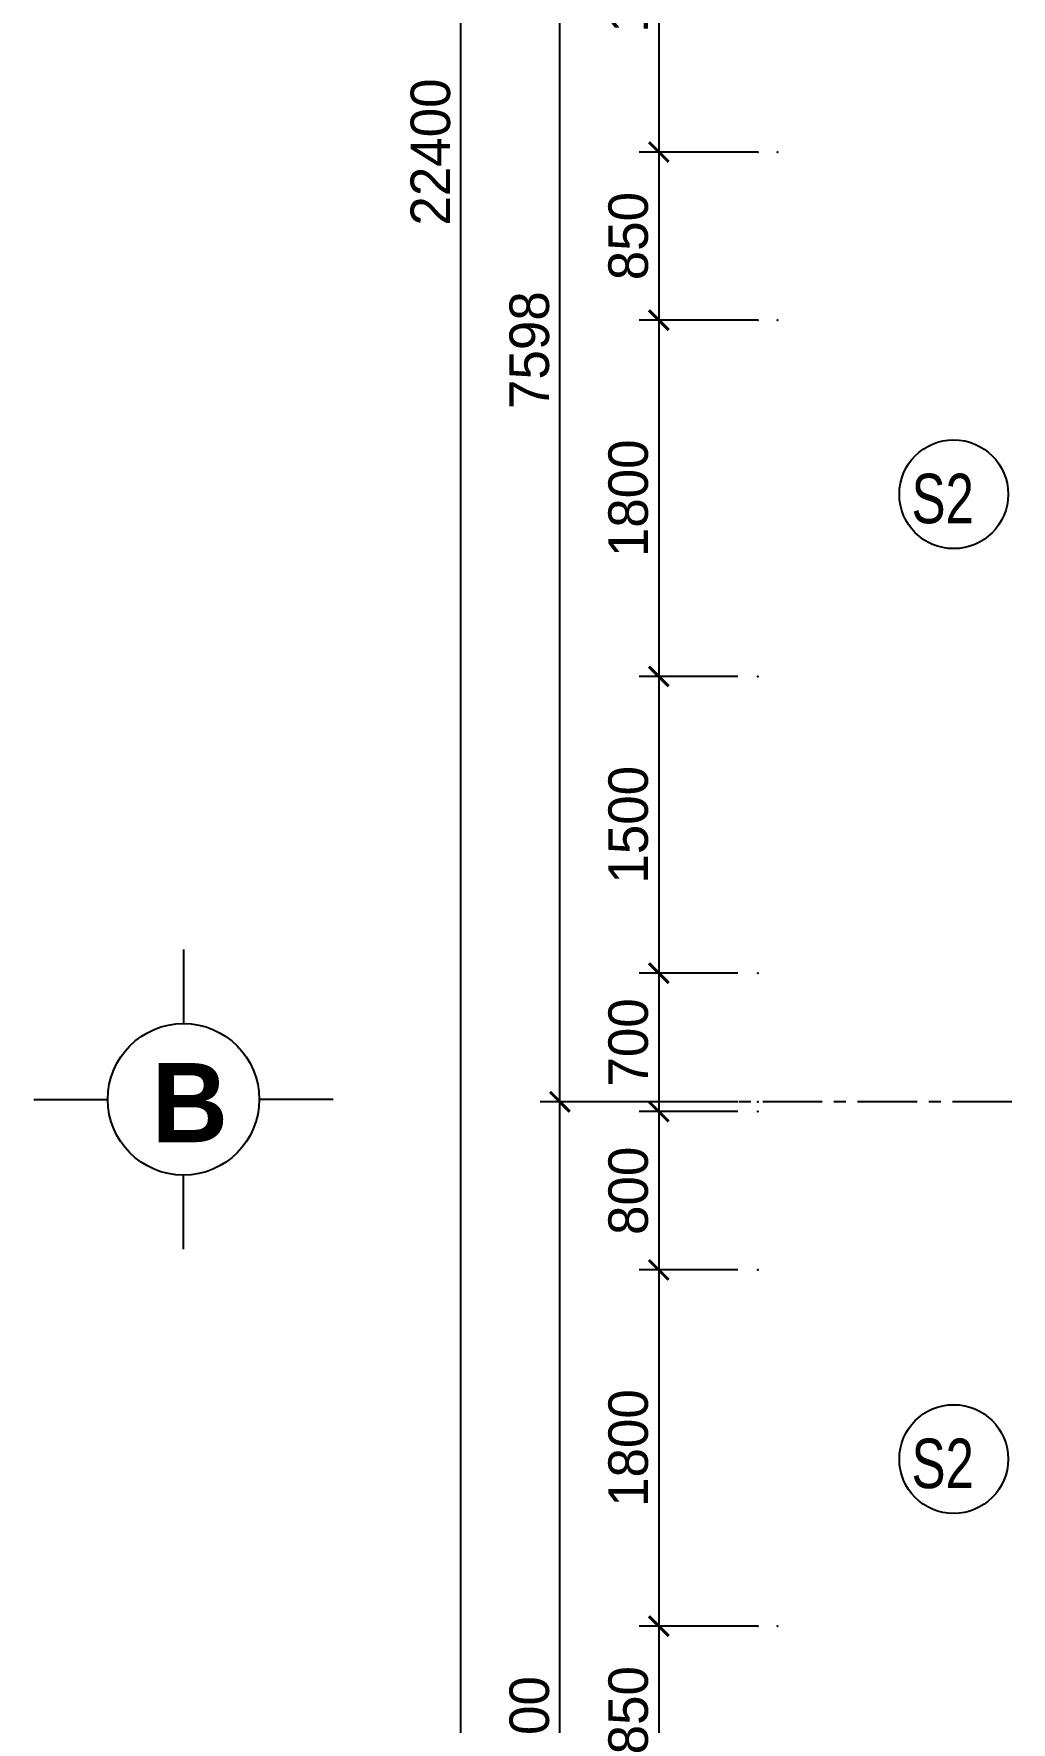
# Model space of a CAD drawing. Header units: inches. Extents: x -844707 to -690155, y -211546 to -175871.
# Drawn here: x -808977 to -804035, y -201128 to -192594 of the extents above; entities that cross this region are included whole.
import ezdxf

# ---------------------------------------------------------------- set-up
doc = ezdxf.new("R2010")
doc.units = ezdxf.units.IN
doc.header["$LTSCALE"] = 48
doc.header["$MEASUREMENT"] = 0
doc.linetypes.add('CENTER', pattern=[2, 1.25, -0.25, 0.25, -0.25])
for name, color, linetype in [('DWGSHARE.com-CUA-DWGSHARE.com', 231, 'Continuous'), ('DWGSHARE.com-DIM-DWGSHARE.com', 251, 'Continuous'), ('DWGSHARE.com-text-DWGSHARE.com', 3, 'Continuous'), ('DWGSHARE.com-truc-DWGSHARE.com', 250, 'CENTER')]:
    doc.layers.add(name, color=color, linetype=linetype)
doc.layers.add('DWGSHARE.com-DefPoints-DWGSHARE.com', color=7, linetype='Continuous', plot=False)
doc.styles.add('AVO-B', font='')
doc.styles.add('KTEN', font='', dxfattribs={"width": 0.9})
doc.styles.add('VNI-AVO', font='')
doc.styles.get('AVO-B').set_extended_font_data('VNI-Avo', bold=True)
doc.styles.get('KTEN').set_extended_font_data('VNI-Helve-Condense')
doc.styles.get('VNI-AVO').set_extended_font_data('VNI-Avo')
doc.dimstyles.new('tl1-100', dxfattribs={"dimtxt": 200, "dimasz": 100, "dimexe": 100, "dimexo": 100, "dimgap": 50, "dimtad": 1, "dimdec": 0, "dimzin": 0, "dimdsep": 46, "dimtxsty": 'VNI-AVO', "dimblk": 'ARCHTICK', "dimcen": 1, "dimdle": 100, "dimclrd": 256, "dimclre": 256, "dimclrt": 2, "dimadec": 0, "dimazin": 0, "dimtfac": 1, "dimtdec": 0, "dimtix": 1, "dimtofl": 0, "dimtmove": 2, "dimatfit": 3, "dimldrblk": 'ARCHTICK', "dimfxl": 1, "dimtolj": 2, "dimtzin": 0, "dimarcsym": 0})

# ---------------------------------------------------------------- blocks, each defined once
blk = doc.blocks.new('_ArchTick')
at = {"color": 0, "linetype": 'ByBlock', "const_width": 0.15}
blk.add_lwpolyline([(-0.5, -0.5), (0.5, 0.5)], dxfattribs=at)
blk = doc.blocks.new('*D44')
at = {"layer": 'DWGSHARE.com-DefPoints-DWGSHARE.com', "color": 0, "transparency": 16777216}
for p in [(-806317.2, -197992.1), (-805317.2, -197992.1), (-805317.2, -204392.1)]:
    blk.add_point(p, dxfattribs=at)
at = {"layer": 'DWGSHARE.com-DIM-DWGSHARE.com', "lineweight": -2, "transparency": 16777216}
for p, q in [((-806317.2, -204492.1), (-806317.2, -197892.1)), ((-805417.2, -197992.1), (-806417.2, -197992.1)), ((-805417.2, -204392.1), (-806417.2, -204392.1))]:
    blk.add_line(p, q, dxfattribs=at)
at = {"layer": 'DWGSHARE.com-DIM-DWGSHARE.com', "lineweight": -2, "transparency": 16777216, "xscale": 100, "yscale": 100, "zscale": 100}
for p, rotation in [((-806317.2, -197992.1), 90), ((-806317.2, -204392.1), 270)]:
    blk.add_blockref('_ArchTick', p, dxfattribs=dict(at, rotation=rotation))
at = {"layer": 'DWGSHARE.com-DIM-DWGSHARE.com', "color": 2, "transparency": 16777216, "insert": (-806470.7, -201192.1), "char_height": 200, "attachment_point": 5, "rotation": 90, "style": 'VNI-AVO'}
blk.add_mtext('\\A2;6400', dxfattribs=at)
blk = doc.blocks.new('*D45')
at = {"layer": 'DWGSHARE.com-DefPoints-DWGSHARE.com', "color": 0, "transparency": 16777216}
for p in [(-806317.2, -190394.1), (-805317.2, -190394.1), (-805317.2, -197992.1)]:
    blk.add_point(p, dxfattribs=at)
at = {"layer": 'DWGSHARE.com-DIM-DWGSHARE.com', "lineweight": -2, "transparency": 16777216}
for p, q in [((-806317.2, -198092.1), (-806317.2, -190294.1)), ((-805417.2, -190394.1), (-806417.2, -190394.1)), ((-805417.2, -197992.1), (-806417.2, -197992.1))]:
    blk.add_line(p, q, dxfattribs=at)
at = {"layer": 'DWGSHARE.com-DIM-DWGSHARE.com', "lineweight": -2, "transparency": 16777216, "xscale": 100, "yscale": 100, "zscale": 100}
for p, rotation in [((-806317.2, -190394.1), 90), ((-806317.2, -197992.1), 270)]:
    blk.add_blockref('_ArchTick', p, dxfattribs=dict(at, rotation=rotation))
at = {"layer": 'DWGSHARE.com-DIM-DWGSHARE.com', "color": 2, "transparency": 16777216, "insert": (-806470.7, -194193.1), "char_height": 200, "attachment_point": 5, "rotation": 90, "style": 'VNI-AVO'}
blk.add_mtext('\\A2;7598', dxfattribs=at)
blk = doc.blocks.new('*D47')
at = {"layer": 'DWGSHARE.com-DefPoints-DWGSHARE.com', "color": 0, "transparency": 16777216}
for p in [(-806817.2, -181991.9), (-805217.2, -181991.9), (-805217.2, -204392.1)]:
    blk.add_point(p, dxfattribs=at)
at = {"layer": 'DWGSHARE.com-DIM-DWGSHARE.com', "lineweight": -2, "transparency": 16777216}
for p, q in [((-806817.2, -204492.1), (-806817.2, -181891.9)), ((-805317.2, -181991.9), (-806917.2, -181991.9)), ((-805317.2, -204392.1), (-806917.2, -204392.1))]:
    blk.add_line(p, q, dxfattribs=at)
at = {"layer": 'DWGSHARE.com-DIM-DWGSHARE.com', "lineweight": -2, "transparency": 16777216, "xscale": 100, "yscale": 100, "zscale": 100}
for p, rotation in [((-806817.2, -181991.9), 90), ((-806817.2, -204392.1), 270)]:
    blk.add_blockref('_ArchTick', p, dxfattribs=dict(at, rotation=rotation))
at = {"layer": 'DWGSHARE.com-DIM-DWGSHARE.com', "color": 2, "transparency": 16777216, "insert": (-806970.7, -193192), "char_height": 200, "attachment_point": 5, "rotation": 90, "style": 'VNI-AVO'}
blk.add_mtext('\\A2;22400', dxfattribs=at)
blk = doc.blocks.new('*D80')
at = {"layer": 'DWGSHARE.com-DefPoints-DWGSHARE.com', "color": 0, "transparency": 16777216}
for p in [(-805317.2, -197342), (-805817.2, -198042), (-805317.2, -198042)]:
    blk.add_point(p, dxfattribs=at)
at = {"layer": 'DWGSHARE.com-DIM-DWGSHARE.com', "lineweight": -2, "transparency": 16777216}
for p, q in [((-805817.2, -197242), (-805817.2, -198142)), ((-805417.2, -197342), (-805917.2, -197342)), ((-805417.2, -198042), (-805917.2, -198042))]:
    blk.add_line(p, q, dxfattribs=at)
at = {"layer": 'DWGSHARE.com-DIM-DWGSHARE.com', "lineweight": -2, "transparency": 16777216, "xscale": 100, "yscale": 100, "zscale": 100}
for p, rotation in [((-805817.2, -197342), 90), ((-805817.2, -198042), 270)]:
    blk.add_blockref('_ArchTick', p, dxfattribs=dict(at, rotation=rotation))
at = {"layer": 'DWGSHARE.com-DIM-DWGSHARE.com', "color": 2, "transparency": 16777216, "insert": (-805970.7, -197692), "char_height": 200, "attachment_point": 5, "rotation": 90, "style": 'VNI-AVO'}
blk.add_mtext('\\A2;700', dxfattribs=at)
blk = doc.blocks.new('*D84')
at = {"layer": 'DWGSHARE.com-DefPoints-DWGSHARE.com', "color": 0, "transparency": 16777216}
for p in [(-805317.2, -198042), (-805817.2, -198842.1), (-805317.2, -198842.1)]:
    blk.add_point(p, dxfattribs=at)
at = {"layer": 'DWGSHARE.com-DIM-DWGSHARE.com', "lineweight": -2, "transparency": 16777216}
for p, q in [((-805817.2, -197942), (-805817.2, -198942.1)), ((-805417.2, -198042), (-805917.2, -198042)), ((-805417.2, -198842.1), (-805917.2, -198842.1))]:
    blk.add_line(p, q, dxfattribs=at)
at = {"layer": 'DWGSHARE.com-DIM-DWGSHARE.com', "lineweight": -2, "transparency": 16777216, "xscale": 100, "yscale": 100, "zscale": 100}
for p, rotation in [((-805817.2, -198042), 90), ((-805817.2, -198842.1), 270)]:
    blk.add_blockref('_ArchTick', p, dxfattribs=dict(at, rotation=rotation))
at = {"layer": 'DWGSHARE.com-DIM-DWGSHARE.com', "color": 2, "transparency": 16777216, "insert": (-805970.7, -198442.1), "char_height": 200, "attachment_point": 5, "rotation": 90, "style": 'VNI-AVO'}
blk.add_mtext('\\A2;800', dxfattribs=at)
blk = doc.blocks.new('*D85')
at = {"layer": 'DWGSHARE.com-DefPoints-DWGSHARE.com', "color": 0, "transparency": 16777216}
for p in [(-805217.2, -200642.1), (-805817.2, -201492.1), (-805217.2, -201492.1)]:
    blk.add_point(p, dxfattribs=at)
at = {"layer": 'DWGSHARE.com-DIM-DWGSHARE.com', "lineweight": -2, "transparency": 16777216}
for p, q in [((-805817.2, -200542.1), (-805817.2, -201592.1)), ((-805317.2, -200642.1), (-805917.2, -200642.1)), ((-805317.2, -201492.1), (-805917.2, -201492.1))]:
    blk.add_line(p, q, dxfattribs=at)
at = {"layer": 'DWGSHARE.com-DIM-DWGSHARE.com', "lineweight": -2, "transparency": 16777216, "xscale": 100, "yscale": 100, "zscale": 100}
for p, rotation in [((-805817.2, -200642.1), 90), ((-805817.2, -201492.1), 270)]:
    blk.add_blockref('_ArchTick', p, dxfattribs=dict(at, rotation=rotation))
at = {"layer": 'DWGSHARE.com-DIM-DWGSHARE.com', "color": 2, "transparency": 16777216, "insert": (-805970.7, -201067.1), "char_height": 200, "attachment_point": 5, "rotation": 90, "style": 'VNI-AVO'}
blk.add_mtext('\\A2;850', dxfattribs=at)
blk = doc.blocks.new('*D90')
at = {"layer": 'DWGSHARE.com-DefPoints-DWGSHARE.com', "color": 0, "transparency": 16777216}
for p in [(-805317.2, -198842.1), (-805817.2, -200642.1), (-805317.2, -200642.1)]:
    blk.add_point(p, dxfattribs=at)
at = {"layer": 'DWGSHARE.com-DIM-DWGSHARE.com', "lineweight": -2, "transparency": 16777216}
for p, q in [((-805817.2, -198742.1), (-805817.2, -200742.1)), ((-805417.2, -198842.1), (-805917.2, -198842.1)), ((-805417.2, -200642.1), (-805917.2, -200642.1))]:
    blk.add_line(p, q, dxfattribs=at)
at = {"layer": 'DWGSHARE.com-DIM-DWGSHARE.com', "lineweight": -2, "transparency": 16777216, "xscale": 100, "yscale": 100, "zscale": 100}
for p, rotation in [((-805817.2, -198842.1), 90), ((-805817.2, -200642.1), 270)]:
    blk.add_blockref('_ArchTick', p, dxfattribs=dict(at, rotation=rotation))
at = {"layer": 'DWGSHARE.com-DIM-DWGSHARE.com', "color": 2, "transparency": 16777216, "insert": (-805970.7, -199742.1), "char_height": 200, "attachment_point": 5, "rotation": 90, "style": 'VNI-AVO'}
blk.add_mtext('\\A2;1800', dxfattribs=at)
blk = doc.blocks.new('*D213')
at = {"layer": 'DWGSHARE.com-DefPoints-DWGSHARE.com', "color": 0, "transparency": 16777216}
for p in [(-805217.2, -193192), (-805817.2, -194042), (-805217.2, -194042)]:
    blk.add_point(p, dxfattribs=at)
at = {"layer": 'DWGSHARE.com-DIM-DWGSHARE.com', "lineweight": -2, "transparency": 16777216}
for p, q in [((-805817.2, -193092), (-805817.2, -194142)), ((-805317.2, -193192), (-805917.2, -193192)), ((-805317.2, -194042), (-805917.2, -194042))]:
    blk.add_line(p, q, dxfattribs=at)
at = {"layer": 'DWGSHARE.com-DIM-DWGSHARE.com', "lineweight": -2, "transparency": 16777216, "xscale": 100, "yscale": 100, "zscale": 100}
for p, rotation in [((-805817.2, -193192), 90), ((-805817.2, -194042), 270)]:
    blk.add_blockref('_ArchTick', p, dxfattribs=dict(at, rotation=rotation))
at = {"layer": 'DWGSHARE.com-DIM-DWGSHARE.com', "color": 2, "transparency": 16777216, "insert": (-805970.7, -193617), "char_height": 200, "attachment_point": 5, "rotation": 90, "style": 'VNI-AVO'}
blk.add_mtext('\\A2;850', dxfattribs=at)
blk = doc.blocks.new('*D214')
at = {"layer": 'DWGSHARE.com-DefPoints-DWGSHARE.com', "color": 0, "transparency": 16777216}
for p in [(-805317.2, -191392), (-805817.2, -193192), (-805317.2, -193192)]:
    blk.add_point(p, dxfattribs=at)
at = {"layer": 'DWGSHARE.com-DIM-DWGSHARE.com', "lineweight": -2, "transparency": 16777216}
for p, q in [((-805817.2, -191292), (-805817.2, -193292)), ((-805417.2, -191392), (-805917.2, -191392)), ((-805417.2, -193192), (-805917.2, -193192))]:
    blk.add_line(p, q, dxfattribs=at)
at = {"layer": 'DWGSHARE.com-DIM-DWGSHARE.com', "lineweight": -2, "transparency": 16777216, "xscale": 100, "yscale": 100, "zscale": 100}
for p, rotation in [((-805817.2, -191392), 90), ((-805817.2, -193192), 270)]:
    blk.add_blockref('_ArchTick', p, dxfattribs=dict(at, rotation=rotation))
at = {"layer": 'DWGSHARE.com-DIM-DWGSHARE.com', "color": 2, "transparency": 16777216, "insert": (-805970.7, -192292), "char_height": 200, "attachment_point": 5, "rotation": 90, "style": 'VNI-AVO'}
blk.add_mtext('\\A2;1800', dxfattribs=at)
blk = doc.blocks.new('*D215')
at = {"layer": 'DWGSHARE.com-DefPoints-DWGSHARE.com', "color": 0, "transparency": 16777216}
for p in [(-805317.2, -194042), (-805817.2, -195842), (-805317.2, -195842)]:
    blk.add_point(p, dxfattribs=at)
at = {"layer": 'DWGSHARE.com-DIM-DWGSHARE.com', "lineweight": -2, "transparency": 16777216}
for p, q in [((-805817.2, -193942), (-805817.2, -195942)), ((-805417.2, -194042), (-805917.2, -194042)), ((-805417.2, -195842), (-805917.2, -195842))]:
    blk.add_line(p, q, dxfattribs=at)
at = {"layer": 'DWGSHARE.com-DIM-DWGSHARE.com', "lineweight": -2, "transparency": 16777216, "xscale": 100, "yscale": 100, "zscale": 100}
for p, rotation in [((-805817.2, -194042), 90), ((-805817.2, -195842), 270)]:
    blk.add_blockref('_ArchTick', p, dxfattribs=dict(at, rotation=rotation))
at = {"layer": 'DWGSHARE.com-DIM-DWGSHARE.com', "color": 2, "transparency": 16777216, "insert": (-805970.7, -194942), "char_height": 200, "attachment_point": 5, "rotation": 90, "style": 'VNI-AVO'}
blk.add_mtext('\\A2;1800', dxfattribs=at)
blk = doc.blocks.new('*D216')
at = {"layer": 'DWGSHARE.com-DefPoints-DWGSHARE.com', "color": 0, "transparency": 16777216}
for p in [(-805317.2, -195842), (-805817.2, -197342), (-805317.2, -197342)]:
    blk.add_point(p, dxfattribs=at)
at = {"layer": 'DWGSHARE.com-DIM-DWGSHARE.com', "lineweight": -2, "transparency": 16777216}
for p, q in [((-805817.2, -195742), (-805817.2, -197442)), ((-805417.2, -195842), (-805917.2, -195842)), ((-805417.2, -197342), (-805917.2, -197342))]:
    blk.add_line(p, q, dxfattribs=at)
at = {"layer": 'DWGSHARE.com-DIM-DWGSHARE.com', "lineweight": -2, "transparency": 16777216, "xscale": 100, "yscale": 100, "zscale": 100}
for p, rotation in [((-805817.2, -195842), 90), ((-805817.2, -197342), 270)]:
    blk.add_blockref('_ArchTick', p, dxfattribs=dict(at, rotation=rotation))
at = {"layer": 'DWGSHARE.com-DIM-DWGSHARE.com', "color": 2, "transparency": 16777216, "insert": (-805970.7, -196592), "char_height": 200, "attachment_point": 5, "rotation": 90, "style": 'VNI-AVO'}
blk.add_mtext('\\A2;1500', dxfattribs=at)

msp = doc.modelspace()

# ---------------------------------------------------------------- linework, layer by layer
at = {"layer": 'DWGSHARE.com-CUA-DWGSHARE.com'}
for centre in [(-804326, -194921.5), (-804326, -199798)]:
    msp.add_circle(centre, 275, dxfattribs=at)
at = {"layer": 'DWGSHARE.com-DIM-DWGSHARE.com'}
for p, q in [((-808220.2, -197222.7), (-808220.2, -197596.7)), ((-808977.2, -197979.7), (-808603.2, -197979.7)), ((-807463.2, -197979.7), (-807837.2, -197979.7)), ((-808220.2, -198736.7), (-808220.2, -198362.7))]:
    msp.add_line(p, q, dxfattribs=at)
msp.add_circle((-808220.2, -197979.7), 383, dxfattribs=at)
at = {"layer": 'DWGSHARE.com-truc-DWGSHARE.com', "ltscale": 5}
msp.add_line((-779551.7, -197992.1), (-805790.7, -197992.1), dxfattribs=at)

# ---------------------------------------------------------------- texts
at = {"layer": 'DWGSHARE.com-CUA-DWGSHARE.com', "style": 'KTEN', "width": 0.9}
for p in [(-804539.2, -195068.2), (-804539.2, -199944.7)]:
    msp.add_text('S2', height=250, dxfattribs=at).set_placement(p)
at = {"layer": 'DWGSHARE.com-text-DWGSHARE.com', "color": 3, "style": 'AVO-B'}
msp.add_text('B', height=400, dxfattribs=at).set_placement((-808381.5, -198196.4))

# ---------------------------------------------------------------- dimensions: what is measured, and where the dimension line sits
at = {"layer": 'DWGSHARE.com-DIM-DWGSHARE.com'}
for base, p1, p2, angle, picture, middle in [((-806817.2, -181991.9), (-805217.2, -204392.1), (-805217.2, -181991.9), 270, '*D47', (-806970.7, -193192)), ((-805817.2, -193192), (-805317.2, -191392), (-805317.2, -193192), 90, '*D214', (-805970.7, -192292)), ((-805817.2, -194042), (-805217.2, -193192), (-805217.2, -194042), 270, '*D213', (-805970.7, -193617)), ((-805817.2, -195842), (-805317.2, -194042), (-805317.2, -195842), 90, '*D215', (-805970.7, -194942)), ((-805817.2, -197342), (-805317.2, -195842), (-805317.2, -197342), 90, '*D216', (-805970.7, -196592)), ((-805817.2, -198042), (-805317.2, -197342), (-805317.2, -198042), 90, '*D80', (-805970.7, -197692)), ((-806317.2, -197992.1), (-805317.2, -204392.1), (-805317.2, -197992.1), 270, '*D44', (-806470.7, -201192.1)), ((-805817.2, -198842.1), (-805317.2, -198042), (-805317.2, -198842.1), 270, '*D84', (-805970.7, -198442.1)), ((-805817.2, -200642.1), (-805317.2, -198842.1), (-805317.2, -200642.1), 90, '*D90', (-805970.7, -199742.1)), ((-805817.2, -201492.1), (-805217.2, -200642.1), (-805217.2, -201492.1), 270, '*D85', (-805970.7, -201067.1))]:
    dim = msp.add_linear_dim(base=base, p1=p1, p2=p2, angle=angle, dimstyle='tl1-100', dxfattribs=at)
    dim.commit()
    dim.dimension.update_dxf_attribs({"geometry": picture, "text_midpoint": middle})
dim = msp.add_linear_dim(base=(-806317.2, -190394.1), p1=(-805317.2, -197992.1), p2=(-805317.2, -190394.1), angle=270, dimstyle='tl1-100', override={"dimtmove": 1}, dxfattribs=at)
dim.commit()
dim.dimension.update_dxf_attribs({"geometry": '*D45', "text_midpoint": (-806470.7, -194193.1)})

doc.saveas('drawing.dxf')
